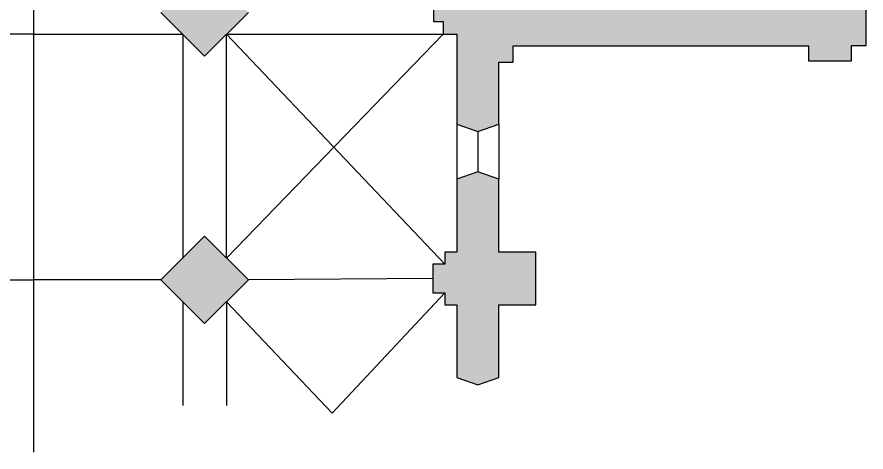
# Model space of a CAD drawing. Extents: x 3 to 54, y -275 to -27.
# Drawn here: x 27.71 to 49.49, y -275.42 to -264.26 of the extents above; entities that cross this region are included whole.
import ezdxf

# ---------------------------------------------------------------- set-up
doc = ezdxf.new("R2010")
doc.units = 0
for name, color, linetype in [('BASE_PLAN', 7, 'CONTINUOUS'), ('LINE_OF_SYMMETRY', 7, 'CONTINUOUS'), ('VAULT_LINES', 7, 'CONTINUOUS')]:
    doc.layers.add(name, color=color, linetype=linetype)

# ---------------------------------------------------------------- blocks, each defined once
blk = doc.blocks.new('*U7')
at = {"layer": 'BASE_PLAN', "linetype": 'CONTINUOUS', "extrusion": (0, 0, -1)}
for points in [[(-32.528, -265.262), (-32.528, -263.021), (-31.403, -264.141)], [(-32.528, -265.262), (-33.653, -264.141), (-32.528, -263.021)]]:
    blk.add_solid(points, dxfattribs=at)
blk = doc.blocks.new('*U8')
at = {"layer": 'BASE_PLAN', "linetype": 'CONTINUOUS', "extrusion": (0, 0, -1)}
for points in [[(-32.528, -272.129), (-32.528, -269.888), (-31.403, -271.009)], [(-32.528, -272.129), (-33.653, -271.009), (-32.528, -269.888)]]:
    blk.add_solid(points, dxfattribs=at)
blk = doc.blocks.new('*U9')
at = {"layer": 'BASE_PLAN', "linetype": 'CONTINUOUS', "extrusion": (0, 0, -1)}
for points in [[(-39.533, -273.704), (-39.533, -268.234), (-38.996, -273.515)], [(-38.996, -270.296), (-39.533, -268.234), (-38.996, -268.423)], [(-38.996, -273.515), (-39.533, -268.234), (-38.996, -271.644)], [(-38.996, -271.644), (-39.533, -268.234), (-38.996, -270.296)], [(-39.533, -273.704), (-40.07, -268.423), (-39.533, -268.234)], [(-40.07, -270.296), (-40.07, -268.423), (-39.533, -273.704)], [(-38.687, -270.603), (-38.996, -270.296), (-38.687, -270.295)], [(-38.996, -271.644), (-38.996, -270.296), (-38.687, -271.644)], [(-38.687, -271.644), (-38.996, -270.296), (-38.687, -271.335)], [(-38.687, -271.335), (-38.996, -270.296), (-38.687, -270.603)], [(-40.07, -271.644), (-40.07, -270.296), (-39.533, -273.704)], [(-41.021, -271.644), (-41.021, -270.296), (-40.07, -271.644)], [(-40.07, -271.644), (-41.021, -270.296), (-40.07, -270.296)], [(-38.687, -271.335), (-38.687, -270.603), (-38.382, -271.335)], [(-38.382, -271.335), (-38.687, -270.603), (-38.382, -270.603)], [(-40.07, -273.515), (-40.07, -271.644), (-39.533, -273.704)]]:
    blk.add_solid(points, dxfattribs=at)
blk = doc.blocks.new('*U10')
at = {"layer": 'BASE_PLAN', "linetype": 'CONTINUOUS', "extrusion": (0, 0, -1)}
for points in [[(-48.684, -261.832), (-48.684, -260.991), (-48.355, -265.386)], [(-48.355, -261.454), (-48.684, -260.991), (-48.355, -260.991)], [(-48.355, -265.386), (-48.684, -260.991), (-48.355, -261.454)], [(-48.013, -265), (-48.013, -261.454), (-47.754, -265)], [(-47.754, -263.397), (-48.013, -261.454), (-47.754, -261.454)], [(-47.754, -265), (-48.013, -261.454), (-47.754, -263.397)], [(-48.355, -265.386), (-48.355, -261.454), (-48.013, -265.386)], [(-48.013, -265), (-48.355, -261.454), (-48.013, -261.454)], [(-48.013, -265.386), (-48.355, -261.454), (-48.013, -265)], [(-48.684, -265.386), (-48.684, -261.832), (-48.355, -265.386)], [(-49.115, -264.022), (-49.115, -261.832), (-48.684, -265.386)], [(-48.684, -265.386), (-49.115, -261.832), (-48.684, -261.832)], [(-39.533, -267.196), (-39.533, -263.121), (-38.996, -267.007)], [(-38.996, -263.581), (-39.533, -263.121), (-38.996, -263.121)], [(-38.996, -267.007), (-39.533, -263.121), (-38.996, -264.702)], [(-38.996, -264.702), (-39.533, -263.121), (-38.996, -263.581)], [(-39.616, -263.581), (-39.616, -263.121), (-39.533, -267.196)], [(-39.533, -267.196), (-39.616, -263.121), (-39.533, -263.121)], [(-46.078, -263.581), (-46.078, -263.224), (-45.457, -265)], [(-45.457, -263.581), (-46.078, -263.224), (-45.457, -263.224)], [(-45.457, -265), (-46.078, -263.224), (-45.457, -263.581)], [(-47.754, -265), (-47.754, -263.397), (-47.459, -265)], [(-47.459, -263.581), (-47.754, -263.397), (-47.459, -263.397)], [(-47.459, -265), (-47.754, -263.397), (-47.459, -263.581)], [(-38.996, -264.702), (-38.996, -263.581), (-38.649, -264.702)], [(-38.649, -263.874), (-38.996, -263.581), (-38.649, -263.581)], [(-38.649, -264.702), (-38.996, -263.581), (-38.649, -264.374)], [(-38.649, -264.374), (-38.996, -263.581), (-38.649, -263.874)], [(-39.616, -267.167), (-39.616, -263.581), (-39.533, -267.196)], [(-40.07, -265.421), (-40.07, -263.581), (-39.616, -267.167)], [(-39.616, -267.167), (-40.07, -263.581), (-39.616, -263.581)], [(-40.438, -265), (-40.438, -263.581), (-40.07, -265.421)], [(-40.07, -265.421), (-40.438, -263.581), (-40.07, -263.581)], [(-45.457, -265), (-45.457, -263.581), (-40.438, -265)], [(-40.438, -265), (-45.457, -263.581), (-40.438, -263.581)], [(-46.078, -265), (-46.078, -263.581), (-45.457, -265)], [(-47.459, -265), (-47.459, -263.581), (-46.078, -265)], [(-46.078, -265), (-47.459, -263.581), (-46.078, -263.581)], [(-38.649, -264.374), (-38.649, -263.874), (-38.401, -264.374)], [(-38.401, -264.374), (-38.649, -263.874), (-38.401, -263.874)], [(-49.115, -264.992), (-49.115, -264.022), (-48.684, -265.386)], [(-49.49, -264.992), (-49.49, -264.022), (-49.115, -264.992)], [(-49.115, -264.992), (-49.49, -264.022), (-49.115, -264.022)], [(-49.115, -265.386), (-49.115, -264.992), (-48.684, -265.386)], [(-40.438, -265.421), (-40.438, -265), (-40.07, -265.421)], [(-40.07, -267.007), (-40.07, -265.421), (-39.616, -267.167)]]:
    blk.add_solid(points, dxfattribs=at)

msp = doc.modelspace()

# ---------------------------------------------------------------- linework, layer by layer
at = {"layer": 'BASE_PLAN'}
for p, q in [((38.401, -263.874), (38.401, -264.374)), ((49.49, -264.992), (49.49, -264.022)), ((32.528, -265.262), (31.403, -264.141)), ((33.653, -264.141), (32.528, -265.262)), ((38.401, -264.374), (38.649, -264.374)), ((38.649, -264.374), (38.649, -264.702)), ((31.965, -264.702), (31.965, -270.449)), ((33.09, -270.449), (33.09, -264.702)), ((38.649, -264.702), (38.996, -264.702)), ((38.996, -264.702), (38.996, -267.007)), ((49.115, -265.386), (49.115, -264.992)), ((49.115, -264.992), (49.49, -264.992)), ((40.438, -265.421), (40.438, -265)), ((40.438, -265), (48.013, -265)), ((48.013, -265), (48.013, -265.386)), ((40.07, -267.007), (40.07, -265.421)), ((40.07, -265.421), (40.438, -265.421)), ((48.013, -265.386), (49.115, -265.386)), ((38.996, -267.007), (39.533, -267.196)), ((38.996, -267.007), (38.996, -268.423)), ((39.533, -267.196), (40.07, -267.007)), ((40.07, -267.007), (40.07, -268.423)), ((39.533, -267.196), (39.533, -268.234)), ((39.533, -268.234), (38.996, -268.423)), ((40.07, -268.423), (39.533, -268.234)), ((38.996, -268.423), (38.996, -270.296)), ((40.07, -270.296), (40.07, -268.423)), ((31.403, -271.009), (32.528, -269.888)), ((32.528, -269.888), (33.653, -271.009)), ((38.687, -270.295), (38.687, -270.603)), ((38.996, -270.296), (38.687, -270.295)), ((41.021, -270.296), (40.07, -270.296)), ((41.021, -271.644), (41.021, -270.296)), ((38.687, -270.603), (38.382, -270.603)), ((38.382, -270.603), (38.382, -271.335)), ((32.528, -272.129), (31.403, -271.009)), ((33.653, -271.009), (32.528, -272.129)), ((38.382, -271.335), (38.687, -271.335)), ((38.687, -271.335), (38.687, -271.644)), ((31.965, -271.569), (31.965, -274.233)), ((33.09, -271.569), (33.09, -274.233)), ((38.687, -271.644), (38.996, -271.644)), ((38.996, -271.644), (38.996, -273.515)), ((40.07, -273.515), (40.07, -271.644)), ((40.07, -271.644), (41.021, -271.644)), ((38.996, -273.515), (39.533, -273.704)), ((39.533, -273.704), (40.07, -273.515))]:
    msp.add_line(p, q, dxfattribs=at)
at = {"layer": 'LINE_OF_SYMMETRY'}
msp.add_line((28.142, -226.106), (28.142, -275.425), dxfattribs=at)
msp.add_line((28.142, -226.106), (28.142, -275.425), dxfattribs=at)
at = {"layer": 'VAULT_LINES'}
for p, q in [((28.142, -264.702), (24.318, -264.702)), ((28.142, -264.702), (31.965, -264.702)), ((33.09, -264.702), (38.687, -270.603)), ((38.649, -264.702), (33.09, -270.449)), ((33.09, -264.702), (38.649, -264.702)), ((24.881, -271.009), (28.142, -271.009)), ((31.403, -271.009), (28.142, -271.009)), ((38.382, -270.969), (33.653, -271.009)), ((38.687, -271.335), (35.797, -274.424)), ((33.09, -271.569), (35.797, -274.424))]:
    msp.add_line(p, q, dxfattribs=at)

# ---------------------------------------------------------------- block references
at = {"layer": 'BASE_PLAN'}
for name in ['*U10', '*U7', '*U9', '*U8']:
    msp.add_blockref(name, (0, 0), dxfattribs=at)

doc.saveas('drawing.dxf')
